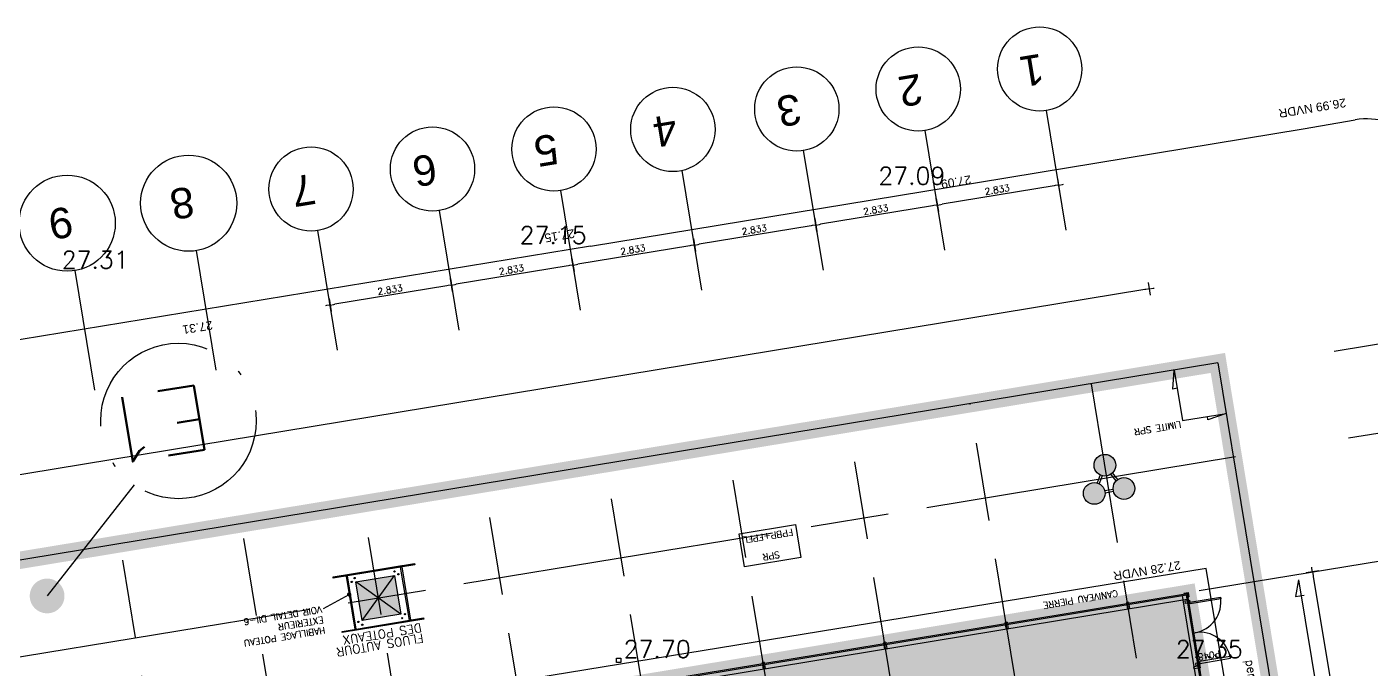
# Model space of a CAD drawing. Header units: millimetres. Extents: x 33240 to 33395, y 51607 to 51720.
# Drawn here: x 33346.81 to 33377.76, y 51704.79 to 51719.57 of the extents above; entities that cross this region are included whole.
import ezdxf
from ezdxf.enums import TextEntityAlignment as Align

# ---------------------------------------------------------------- set-up
doc = ezdxf.new("R2010")
doc.units = ezdxf.units.MM
doc.header["$LTSCALE"] = 0.3
doc.header["$MEASUREMENT"] = 0
doc.header["$PDMODE"] = 34
doc.header["$PDSIZE"] = 0.3
for name, pattern in [('ACAD_ISO04W100', [30, 24, -3, 0, -3]), ('ACAD_ISO08W100', [36, 24, -3, 6, -3]), ('ACAD_ISO10W100', [18, 12, -3, 0, -3]), ('ACAD_ISO13W100', [36, 12, -3, 12, -3, 0, -3, 0, -3])]:
    doc.linetypes.add(name, pattern=pattern)
doc.layers.get('0').update_dxf_attribs({"linetype": 'CONTINUOUS'})
doc.layers.get('DEFPOINTS').update_dxf_attribs({"linetype": 'CONTINUOUS'})
for name, color, linetype in [('00-TRAMES-BAT', 7, 'ACAD_ISO08W100'), ('02-MURS-PORTEUR', 1, 'CONTINUOUS'), ('02-MURS-POTEAU', 6, 'CONTINUOUS'), ('05-MEN-EXT', 142, 'CONTINUOUS'), ('05-MEN-EXT-NUM', 3, 'CONTINUOUS'), ('07-REVT-SOL', 8, 'CONTINUOUS'), ('09-COT-EXT', 4, 'CONTINUOUS'), ('10-ANN-ALTITUDE', 152, 'CONTINUOUS'), ('10-ANN-ALTITUDE-GEO', 152, 'CONTINUOUS'), ('10-ANN-TEXTE', 3, 'CONTINUOUS'), ('11-RES-ELECTRICITE', 71, 'CONTINUOUS'), ('11-RES-EP', 150, 'ACAD_ISO13W100'), ('11-RES-ETANCH-POLY-TEXTE', 40, 'ACAD_ISO10W100'), ('13-VOIE', 31, 'CONTINUOUS'), ('14-HACH-POTEAU', 251, 'CONTINUOUS')]:
    doc.layers.add(name, color=color, linetype=linetype)
doc.styles.add('ANN', font='romans.shx')
doc.styles.add('COT', font='romans.shx')
doc.styles.add('NIV', font='ARIAL.TTF', dxfattribs={"height": 0.2})
doc.styles.add('ROMANS', font='romans.shx', dxfattribs={"height": 0.2})
doc.styles.add('TRAME', font='ARIAL.TTF')
doc.dimstyles.new('COTEXT', dxfattribs={"dimtxt": 0.15, "dimasz": 0.11, "dimexe": 0, "dimexo": 0, "dimgap": 0.05, "dimtad": 1, "dimdec": 3, "dimdsep": 46, "dimtxsty": 'COT', "dimblk1": 'COTBLOC', "dimblk2": 'COTBLOC', "dimsah": 1, "dimcen": -0.1, "dimse1": 1, "dimse2": 1, "dimadec": 0, "dimazin": 0, "dimtfac": 1, "dimtdec": 3, "dimtmove": 2, "dimatfit": 3, "dimldrblk": 'COTBLOC', "dimfxl": 1, "dimtolj": 1, "dimarcsym": 0})

# ---------------------------------------------------------------- blocks, each defined once
blk = doc.blocks.new('BL7', base_point=(1.5, 1))
blk.add_lwpolyline([(1, 0.5), (1, 1.5), (2, 1.5), (2, 0.5), (1, 0.5)])
blk = doc.blocks.new('COTBLOC')
for p, q in [((-0.76, 0), (-0.99, 0)), ((0, 0), (-0.76, 0)), ((0, -1.3608), (0, 1.3608)), ((0, 0), (0.76, 0)), ((0.76, 0), (0.99, 0))]:
    blk.add_line(p, q)
at = {"const_width": 0.15}
blk.add_lwpolyline([(-0.1, 0, 1), (0.1, 0, 1)], format="xyb", close=True, dxfattribs=at)
blk = doc.blocks.new('*D53')
at = {"layer": '09-COT-EXT', "color": 0, "lineweight": -2}
blk.add_line((33379.287, 51707.393), (33387.106, 51659.909), dxfattribs=at)
at = {"layer": 'DEFPOINTS', "color": 0}
for p in [(33376.323, 51707.016), (33387.124, 51659.801), (33384.178, 51659.316)]:
    blk.add_point(p, dxfattribs=at)
at = {"layer": '09-COT-EXT', "color": 0, "lineweight": -2, "xscale": 0.11, "yscale": 0.11, "zscale": 0.11}
for p, rotation in [((33379.269, 51707.501), 99.3505736686924), ((33387.124, 51659.801), 279.3505736686924)]:
    blk.add_blockref('COTBLOC', p, dxfattribs=dict(at, rotation=rotation))
at = {"layer": '09-COT-EXT', "color": 0, "insert": (33383.32, 51683.671), "char_height": 0.15, "attachment_point": 5, "rotation": 279.3506, "style": 'COT'}
blk.add_mtext('\\A1;48.343', dxfattribs=at)
blk = doc.blocks.new('*D54')
at = {"layer": '09-COT-EXT', "color": 0, "lineweight": -2}
blk.add_line((33376.425, 51706.922), (33379.905, 51685.788), dxfattribs=at)
at = {"layer": 'DEFPOINTS', "color": 0}
for p in [(33373.797, 51706.6), (33379.923, 51685.679), (33377.313, 51685.25)]:
    blk.add_point(p, dxfattribs=at)
at = {"layer": '09-COT-EXT', "color": 0, "lineweight": -2, "xscale": 0.11, "yscale": 0.11, "zscale": 0.11}
for p, rotation in [((33376.408, 51707.03), 99.3505736686924), ((33379.923, 51685.679), 279.3505736686924)]:
    blk.add_blockref('COTBLOC', p, dxfattribs=dict(at, rotation=rotation))
at = {"layer": '09-COT-EXT', "color": 0, "insert": (33378.289, 51696.375), "char_height": 0.15, "attachment_point": 5, "rotation": 279.3506, "style": 'COT'}
blk.add_mtext('\\A1;21.638', dxfattribs=at)
blk = doc.blocks.new('*D105')
at = {"layer": '09-COT-EXT', "color": 0, "lineweight": -2}
blk.add_line((33356.479, 51713.615), (33353.9, 51713.19), dxfattribs=at)
at = {"layer": 'DEFPOINTS', "color": 0}
for p in [(33353.792, 51713.173), (33356.758, 51712.593), (33353.963, 51712.133)]:
    blk.add_point(p, dxfattribs=at)
at = {"layer": '09-COT-EXT', "color": 0, "lineweight": -2, "xscale": 0.11, "yscale": 0.11, "zscale": 0.11}
for p, rotation in [((33356.587, 51713.633), 9.350573668281061), ((33353.792, 51713.173), 189.350573668281)]:
    blk.add_blockref('COTBLOC', p, dxfattribs=dict(at, rotation=rotation))
at = {"layer": '09-COT-EXT', "color": 0, "insert": (33355.169, 51713.526), "char_height": 0.15, "attachment_point": 5, "rotation": 9.3506, "style": 'COT'}
blk.add_mtext('\\A1;2.833', dxfattribs=at)
blk = doc.blocks.new('*D106')
at = {"layer": '09-COT-EXT', "color": 0, "lineweight": -2}
blk.add_line((33367.661, 51715.456), (33365.083, 51715.032), dxfattribs=at)
at = {"layer": 'DEFPOINTS', "color": 0}
for p in [(33364.974, 51715.014), (33367.941, 51714.435), (33365.146, 51713.974)]:
    blk.add_point(p, dxfattribs=at)
at = {"layer": '09-COT-EXT', "color": 0, "lineweight": -2, "xscale": 0.11, "yscale": 0.11, "zscale": 0.11}
for p, rotation in [((33367.77, 51715.474), 9.350573668281061), ((33364.974, 51715.014), 189.350573668281)]:
    blk.add_blockref('COTBLOC', p, dxfattribs=dict(at, rotation=rotation))
at = {"layer": '09-COT-EXT', "color": 0, "insert": (33366.352, 51715.367), "char_height": 0.15, "attachment_point": 5, "rotation": 9.3506, "style": 'COT'}
blk.add_mtext('\\A1;2.833', dxfattribs=at)
blk = doc.blocks.new('*D107')
at = {"layer": '09-COT-EXT', "color": 0, "lineweight": -2}
blk.add_line((33362.07, 51714.536), (33359.491, 51714.111), dxfattribs=at)
at = {"layer": 'DEFPOINTS', "color": 0}
for p in [(33359.383, 51714.093), (33362.35, 51713.514), (33359.554, 51713.054)]:
    blk.add_point(p, dxfattribs=at)
at = {"layer": '09-COT-EXT', "color": 0, "lineweight": -2, "xscale": 0.11, "yscale": 0.11, "zscale": 0.11}
for p, rotation in [((33362.179, 51714.554), 9.350573668281061), ((33359.383, 51714.093), 189.350573668281)]:
    blk.add_blockref('COTBLOC', p, dxfattribs=dict(at, rotation=rotation))
at = {"layer": '09-COT-EXT', "color": 0, "insert": (33360.76, 51714.447), "char_height": 0.15, "attachment_point": 5, "rotation": 9.3506, "style": 'COT'}
blk.add_mtext('\\A1;2.833', dxfattribs=at)
blk = doc.blocks.new('*D108')
at = {"layer": '09-COT-EXT', "color": 0, "lineweight": -2}
blk.add_line((33359.274, 51714.075), (33356.696, 51713.651), dxfattribs=at)
at = {"layer": 'DEFPOINTS', "color": 0}
for p in [(33356.587, 51713.633), (33359.554, 51713.054), (33356.758, 51712.593)]:
    blk.add_point(p, dxfattribs=at)
at = {"layer": '09-COT-EXT', "color": 0, "lineweight": -2, "xscale": 0.11, "yscale": 0.11, "zscale": 0.11}
for p, rotation in [((33359.383, 51714.093), 9.350573668281061), ((33356.587, 51713.633), 189.350573668281)]:
    blk.add_blockref('COTBLOC', p, dxfattribs=dict(at, rotation=rotation))
at = {"layer": '09-COT-EXT', "color": 0, "insert": (33357.965, 51713.986), "char_height": 0.15, "attachment_point": 5, "rotation": 9.3506, "style": 'COT'}
blk.add_mtext('\\A1;2.833', dxfattribs=at)
blk = doc.blocks.new('*D109')
at = {"layer": '09-COT-EXT', "color": 0, "lineweight": -2}
blk.add_line((33364.866, 51714.996), (33362.287, 51714.571), dxfattribs=at)
at = {"layer": 'DEFPOINTS', "color": 0}
for p in [(33362.179, 51714.554), (33365.146, 51713.974), (33362.35, 51713.514)]:
    blk.add_point(p, dxfattribs=at)
at = {"layer": '09-COT-EXT', "color": 0, "lineweight": -2, "xscale": 0.11, "yscale": 0.11, "zscale": 0.11}
for p, rotation in [((33364.974, 51715.014), 9.350573668281061), ((33362.179, 51714.554), 189.350573668281)]:
    blk.add_blockref('COTBLOC', p, dxfattribs=dict(at, rotation=rotation))
at = {"layer": '09-COT-EXT', "color": 0, "insert": (33363.556, 51714.907), "char_height": 0.15, "attachment_point": 5, "rotation": 9.3506, "style": 'COT'}
blk.add_mtext('\\A1;2.833', dxfattribs=at)
blk = doc.blocks.new('*D110')
at = {"layer": '09-COT-EXT', "color": 0, "lineweight": -2}
blk.add_line((33370.457, 51715.917), (33367.879, 51715.492), dxfattribs=at)
at = {"layer": 'DEFPOINTS', "color": 0}
for p in [(33367.77, 51715.474), (33370.737, 51714.895), (33367.941, 51714.435)]:
    blk.add_point(p, dxfattribs=at)
at = {"layer": '09-COT-EXT', "color": 0, "lineweight": -2, "xscale": 0.11, "yscale": 0.11, "zscale": 0.11}
for p, rotation in [((33370.566, 51715.935), 9.350573668281061), ((33367.77, 51715.474), 189.350573668281)]:
    blk.add_blockref('COTBLOC', p, dxfattribs=dict(at, rotation=rotation))
at = {"layer": '09-COT-EXT', "color": 0, "insert": (33369.148, 51715.828), "char_height": 0.15, "attachment_point": 5, "rotation": 9.3506, "style": 'COT'}
blk.add_mtext('\\A1;2.833', dxfattribs=at)
blk = doc.blocks.new('G10L70D')
for points in [[(-147.5, 0), (-147.5, 71.5), (-143.5, 71.5), (-143.5, 0)], [(-4.5, 0), (-4.5, 71.5), (-8.5, 71.5), (-8.5, 0)], [(-152, 0), (-147.5, 0), (-147.5, -4), (-146, -4), (-146, -10), (-152, -10)], [(0, 0), (-4.5, 0), (-4.5, -4), (-6, -4), (-6, -10), (0, -10)]]:
    blk.add_lwpolyline(points, close=True)
for centre, start, end in [((-147.5, 0), 360, 90), ((-4.5, 0), 90, 180)]:
    blk.add_arc(centre, 71.5, start, end)
blk = doc.blocks.new('SMP2')
blk.add_lwpolyline([(-1.315, 0), (0, 0), (0, -0.77), (-1.315, -0.77)], close=True)
at = {"style": 'ROMANS'}
for tag, p in [('PAROIS', (-0.643, -0.377)), ('SOLS', (-0.646, -0.148)), ('FAUX-PLAFONDS', (-0.646, -0.61))]:
    blk.add_attdef(tag, text='', height=0.15, dxfattribs=at).set_placement(p, align=Align.MIDDLE)
blk = doc.blocks.new('*D51')
at = {"layer": '09-COT-EXT', "color": 0, "lineweight": -2}
blk.add_line((33372.545, 51713.527), (33268.79, 51696.442), dxfattribs=at)
at = {"layer": 'DEFPOINTS', "color": 0}
for p in [(33373.229, 51710.05), (33268.682, 51696.425), (33269.257, 51692.93)]:
    blk.add_point(p, dxfattribs=at)
at = {"layer": '09-COT-EXT', "color": 0, "lineweight": -2, "xscale": 0.11, "yscale": 0.11, "zscale": 0.11}
for p, rotation in [((33372.654, 51713.545), 9.350573668281061), ((33268.682, 51696.425), 189.350573668281)]:
    blk.add_blockref('COTBLOC', p, dxfattribs=dict(at, rotation=rotation))
at = {"layer": '09-COT-EXT', "color": 0, "insert": (33320.648, 51705.108), "char_height": 0.15, "attachment_point": 5, "rotation": 9.3506, "style": 'COT'}
blk.add_mtext('\\A1;105.372', dxfattribs=at)

msp = doc.modelspace()

# ---------------------------------------------------------------- hatches: boundary and pattern name
at = {"layer": '07-REVT-SOL'}
h = msp.add_hatch(dxfattribs=at)
h.set_pattern_fill('CROSS', color=30, style=0)
h.set_pattern_definition([(189.35057367, (57785.36794, 108093.90987), (-0.2060594638, -0.2872968802), [0.125, -0.375]), (279.35057367, (57785.29612, 108093.96139), (0.2872968802, -0.2060594638), [0.125, -0.375])])
h.paths.add_polyline_path([(33373.5041, 51706.5014), (33356.8286, 51703.7556), (33357.7587, 51698.1074), (33356.4632, 51695.5713), (33360.3269, 51686.9977), (33360.6614, 51682.961), (33370.5977, 51684.5971), (33369.7218, 51689.9165), (33374.8132, 51690.7549), (33375.0732, 51689.1762), (33376.323, 51689.382)])
at = {"layer": '14-HACH-POTEAU', "ltscale": 10}
h = msp.add_hatch(color=256, dxfattribs=at)
edge = h.paths.add_edge_path()
edge.add_arc((33372.7161, 51702.8752), 0.3, 0, 360)
edge = h.paths.add_edge_path()
edge.add_arc((33372.0669, 51708.9505), 0.25, 0, 360)
edge = h.paths.add_edge_path()
edge.add_arc((33371.3831, 51708.8379), 0.25, 0, 360)
edge = h.paths.add_edge_path()
edge.add_arc((33371.6275, 51709.4862), 0.25, 0, 360)
msp.add_hatch(color=256, dxfattribs=at).paths.add_polyline_path([(33355.4193, 51706.0572), (33354.5312, 51705.911), (33354.385, 51706.799), (33355.2731, 51706.9452)])

# ---------------------------------------------------------------- linework, layer by layer
at = {"layer": '00-TRAMES-BAT', "color": 3, "linetype": 'Continuous'}
for p, q in [((33370.7369, 51714.895), (33370.2836, 51717.648)), ((33367.9412, 51714.4347), (33367.4879, 51717.1876)), ((33365.1455, 51713.9744), (33364.6922, 51716.7273)), ((33362.3498, 51713.514), (33361.8965, 51716.2669)), ((33359.5541, 51713.0537), (33359.1008, 51715.8066)), ((33356.7584, 51712.5933), (33356.3051, 51715.3462)), ((33353.9628, 51712.133), (33353.5095, 51714.8859)), ((33351.1671, 51711.6726), (33350.7138, 51714.4256)), ((33348.3714, 51711.2123), (33347.9181, 51713.9652)), ((33379.6624, 51712.5575), (33376.9098, 51712.1042)), ((33379.9914, 51710.5594), (33377.2388, 51710.1061))]:
    msp.add_line(p, q, dxfattribs=at)
at = {"layer": '00-TRAMES-BAT'}
for p, q in [((33377.1842, 51675.7406), (33371.3188, 51711.3609)), ((33377.3001, 51657.5982), (33368.5231, 51710.9006)), ((33374.4989, 51657.1713), (33365.7274, 51710.4402)), ((33371.6977, 51656.7445), (33362.9318, 51709.9799)), ((33374.6336, 51709.6771), (33268.0714, 51692.1303)), ((33368.8965, 51656.3177), (33360.1361, 51709.5195)), ((33366.0953, 51655.8908), (33357.3404, 51709.0592)), ((33363.2996, 51655.4305), (33354.5447, 51708.5989)), ((33360.4322, 51655.4057), (33351.749, 51708.1385)), ((33357.643, 51654.9059), (33348.9533, 51707.6782))]:
    msp.add_line(p, q, dxfattribs=at)
at = {"layer": '00-TRAMES-BAT', "color": 3, "linetype": 'Continuous'}
for centre, radius in [((33370.126, 51718.6048), 0.9697), ((33367.3303, 51718.1445), 0.9697), ((33364.5346, 51717.6841), 0.9697), ((33361.6818, 51717.2144), 0.9697), ((33358.9433, 51716.7634), 0.9697), ((33356.1476, 51716.3031), 0.9697), ((33353.3519, 51715.8427), 0.9697), ((33350.534, 51715.5173), 1.1065), ((33347.7383, 51715.057), 1.1065)]:
    msp.add_circle(centre, radius, dxfattribs=at)
at = {"layer": '02-MURS-PORTEUR', "color": 4}
for q in [(33321.0162, 51703.078), (33380.0079, 51676.7427)]:
    msp.add_line((33374.2287, 51711.8401), q, dxfattribs=at)
at = {"layer": '02-MURS-POTEAU', "color": 4}
for p, q in [((33371.8898, 51709.1269), (33371.7659, 51709.278)), ((33371.9285, 51709.1586), (33371.8046, 51709.3097)), ((33371.5164, 51709.2622), (33371.4475, 51709.0794)), ((33371.5632, 51709.2446), (33371.4942, 51709.0618)), ((33371.6245, 51708.9029), (33371.8174, 51708.9347)), ((33371.6326, 51708.8536), (33371.8255, 51708.8854)), ((33355.4193, 51706.0572), (33354.385, 51706.799)), ((33354.5312, 51705.911), (33355.2731, 51706.9452))]:
    msp.add_line(p, q, dxfattribs=at)
at = {"layer": '02-MURS-POTEAU'}
msp.add_lwpolyline([(33355.4193, 51706.0572), (33354.5312, 51705.911), (33354.385, 51706.799), (33355.2731, 51706.9452)], close=True, dxfattribs=at)
for centre in [(33371.6275, 51709.4862), (33371.3831, 51708.8379), (33372.0669, 51708.9505)]:
    msp.add_circle(centre, 0.25, dxfattribs=at)
at = {"layer": '05-MEN-EXT'}
for p, q in [((33354.1552, 51706.9638), (33355.4379, 51707.1751)), ((33356.7942, 51703.7803), (33373.5288, 51706.5359)), ((33356.8286, 51703.7556), (33373.5041, 51706.5014)), ((33373.4054, 51706.4851), (33373.4217, 51706.3865)), ((33373.4467, 51706.5426), (33373.5453, 51706.5588)), ((33373.4467, 51706.5426), (33373.4499, 51706.5229)), ((33376.323, 51689.382), (33373.5041, 51706.5014)), ((33376.3575, 51689.3573), (33373.5288, 51706.5359)), ((33373.5453, 51706.5588), (33373.5616, 51706.4602)), ((33372.1722, 51706.3325), (33372.1229, 51706.3244)), ((33372.1229, 51706.3244), (33372.1261, 51706.3046)), ((33372.131, 51706.275), (33372.1472, 51706.1766)), ((33372.1965, 51706.1847), (33372.1472, 51706.1766)), ((33372.1722, 51706.3325), (33372.1754, 51706.3128)), ((33372.1803, 51706.2831), (33372.1965, 51706.1847)), ((33373.4217, 51706.3865), (33373.5204, 51706.4027)), ((33373.5418, 51706.4569), (33373.5616, 51706.4602)), ((33369.3765, 51705.8721), (33369.3272, 51705.864)), ((33369.3272, 51705.864), (33369.3304, 51705.8443)), ((33369.3765, 51705.8721), (33369.3798, 51705.8524)), ((33369.3353, 51705.8147), (33369.3515, 51705.7163)), ((33369.4008, 51705.7244), (33369.3515, 51705.7163)), ((33369.3846, 51705.8228), (33369.4008, 51705.7244)), ((33366.5808, 51705.4118), (33366.5315, 51705.4037)), ((33366.5315, 51705.4037), (33366.5347, 51705.3839)), ((33366.5396, 51705.3543), (33366.5558, 51705.2559)), ((33366.6051, 51705.264), (33366.5558, 51705.2559)), ((33366.5808, 51705.4118), (33366.5841, 51705.3921)), ((33366.5889, 51705.3625), (33366.6051, 51705.264)), ((33363.7851, 51704.9514), (33363.7358, 51704.9433)), ((33363.7358, 51704.9433), (33363.739, 51704.9236)), ((33363.7851, 51704.9514), (33363.7884, 51704.9317)), ((33363.7439, 51704.894), (33363.7601, 51704.7956)), ((33363.8095, 51704.8037), (33363.7601, 51704.7956)), ((33363.7933, 51704.9021), (33363.8095, 51704.8037)), ((33373.7738, 51704.8635), (33373.6754, 51704.8473)), ((33373.6835, 51704.7979), (33373.6754, 51704.8473)), ((33373.7819, 51704.8141), (33373.6835, 51704.7979)), ((33373.8232, 51704.8716), (33373.8034, 51704.8684)), ((33373.8313, 51704.8223), (33373.8115, 51704.819)), ((33373.8313, 51704.8223), (33373.8232, 51704.8716))]:
    msp.add_line(p, q, dxfattribs=at)
for points in [[(33355.7388, 51707.1942), (33353.864, 51706.8855), (33353.8592, 51706.9151), (33355.7339, 51707.2238)], [(33355.6442, 51705.9219), (33355.6146, 51705.9171), (33355.4132, 51707.1406), (33355.4428, 51707.1455)], [(33354.3615, 51705.7107), (33354.3911, 51705.7156), (33354.1897, 51706.9391), (33354.16, 51706.9342)], [(33355.9451, 51705.9411), (33354.0704, 51705.6324), (33354.0655, 51705.662), (33355.9403, 51705.9707)]]:
    msp.add_lwpolyline(points, close=True, dxfattribs=at)
for centre in [(33354.2893, 51706.7987), (33354.3546, 51706.8898), (33355.2727, 51707.0409), (33355.3638, 51706.9756), (33354.4405, 51705.8806), (33355.4497, 51705.9664), (33355.515, 51706.0575), (33354.5315, 51705.8152)]:
    msp.add_circle(centre, 0.015, dxfattribs=at)
at = {"layer": '10-ANN-TEXTE', "linetype": 'ACAD_ISO04W100'}
for p, q in [((33376.0846, 51706.8481), (33376.0136, 51706.4625)), ((33376.0846, 51706.8481), (33378.8176, 51690.2507)), ((33376.0136, 51706.4625), (33376.2184, 51706.4962))]:
    msp.add_line(p, q, dxfattribs=at)
at = {"layer": '10-ANN-TEXTE'}
msp.add_line((33353.6408, 51706.1922), (33354.2296, 51706.5121), dxfattribs=at)
msp.add_lwpolyline([(33373.2945, 51711.2565), (33373.1894, 51711.2392), (33373.2256, 51711.6749), (33373.417, 51710.5127), (33374.4201, 51710.6778), (33373.9991, 51710.5276), (33373.9861, 51710.6064)], dxfattribs=at)
at = {"layer": '10-ANN-TEXTE', "const_width": 0.05}
msp.add_lwpolyline([(33354.2046, 51706.5121, 1), (33354.2546, 51706.5121, 1)], format="xyb", close=True, dxfattribs=at)
at = {"layer": '11-RES-EP', "linetype": 'Continuous'}
for p, q in [((33373.9615, 51707.1088), (33356.1997, 51704.2094)), ((33376.951, 51688.9534), (33373.9615, 51707.1088))]:
    msp.add_line(p, q, dxfattribs=at)
at = {"layer": '11-RES-ETANCH-POLY-TEXTE'}
msp.add_line((33349.2803, 51709.0336), (33347.2752, 51706.4771), dxfattribs=at)
at = {"layer": '11-RES-ETANCH-POLY-TEXTE', "const_width": 0.4}
msp.add_lwpolyline([(33309.8324, 51696.7417), (33319.7982, 51698.3827), (33320.288, 51695.4077), (33357.1727, 51701.4813), (33356.7942, 51703.7803), (33373.5288, 51706.5359), (33376.3575, 51689.3573), (33375.2261, 51689.171), (33377.3447, 51676.3042), (33380.0079, 51676.7427), (33374.2287, 51711.8401), (33270.6741, 51694.7885)], dxfattribs=at)
msp.add_lwpolyline([(33347.4706, 51706.5201, 1), (33347.0799, 51706.4342, 1)], format="xyb", close=True, dxfattribs=at)
at = {"layer": '11-RES-ETANCH-POLY-TEXTE'}
msp.add_circle((33350.2986, 51710.5047), 1.7892, dxfattribs=at)
at = {"layer": '13-VOIE'}
for p, q in [((33376.1948, 51717.2312), (33377.3908, 51717.4392)), ((33368.0408, 51715.8883), (33376.1948, 51717.2312)), ((33359.7822, 51714.5256), (33368.0408, 51715.8883)), ((33373.7972, 51706.6016), (33381.1019, 51707.8031))]:
    msp.add_line(p, q, dxfattribs=at)
msp.add_lwpolyline([(33359.7822, 51714.5256), (33336.3742, 51710.6954), (33319.2183, 51707.8955)], dxfattribs=at)
msp.add_arc((33377.6539, 51715.4818), 1.975, 75.87025, 97.65718, dxfattribs=at)
at = {"layer": 'DEFPOINTS'}
for p, q in [((33355.4193, 51706.0572), (33354.385, 51706.799)), ((33354.5312, 51705.911), (33355.2731, 51706.9452))]:
    msp.add_line(p, q, dxfattribs=at)
msp.add_lwpolyline([(33370.5977, 51684.5971), (33360.9006, 51683.0003), (33360.8627, 51682.9232), (33360.6715, 51682.8917), (33360.4439, 51685.5691), (33360.3215, 51687.0096), (33356.4487, 51695.4843), (33356.4942, 51695.5051), (33357.8465, 51698.0681), (33357.8544, 51698.1174), (33356.9436, 51703.6731), (33373.4217, 51706.3865), (33376.2081, 51689.4645), (33375.0569, 51689.2748), (33374.8132, 51690.7549), (33369.7223, 51689.9166)], close=True, dxfattribs=at)

# ---------------------------------------------------------------- block references
at = {"layer": '05-MEN-EXT', "xscale": 0.009999999998770808, "yscale": 0.01000000000203727, "zscale": 0.01, "rotation": 279.3505736694325}
msp.add_blockref('G10L70D', (33373.8215, 51704.8815), dxfattribs=at)
at = {"layer": '10-ANN-ALTITUDE-GEO', "linetype": 'Continuous', "xscale": 0.09999999999854481, "yscale": 0.09999999999854481}
msp.add_blockref('BL7', (33360.4344, 51704.9972), dxfattribs=at)
msp.add_blockref('BL7', (33360.4344, 51704.9972), dxfattribs=at)
at = {"layer": '10-ANN-TEXTE'}
ref = msp.add_blockref('SMP2', (33363.333, 51707.1491), dxfattribs=dict(at, rotation=189.350573668281))
ref.add_attrib('SOLS', 'SPR', dxfattribs={"layer": '0', "height": 0.15, "rotation": 189.35057, "style": 'ROMANS'}).set_placement((33363.9461, 51707.3996), align=Align.MIDDLE)
ref.add_attrib('FAUX-PLAFONDS', 'FPBP+FPFL', dxfattribs={"layer": '0', "height": 0.15, "rotation": 189.35057, "style": 'ROMANS'}).set_placement((33363.8711, 51707.8554), align=Align.MIDDLE)

# ---------------------------------------------------------------- texts
at = {"layer": '00-TRAMES-BAT', "color": 3, "linetype": 'Continuous', "style": 'TRAME'}
for s, p in [('1', (33370.1602, 51718.963)), ('2', (33367.3645, 51718.5027)), ('3', (33364.5688, 51718.0423)), ('4', (33361.716, 51717.5726)), ('5', (33358.9774, 51717.1216)), ('6', (33356.1818, 51716.6613)), ('7', (33353.3861, 51716.2009)), ('8', (33350.5967, 51715.9079)), ('9', (33347.801, 51715.4476))]:
    msp.add_text(s, height=0.7, rotation=189.3506, dxfattribs=at).set_placement(p)
at = {"layer": '05-MEN-EXT-NUM', "style": 'ANN'}
msp.add_text('P048', height=0.15, rotation=189.35057, dxfattribs=at).set_placement((33374.2705, 51705.2257))
at = {"layer": '10-ANN-ALTITUDE', "style": 'NIV'}
for s, p in [('26.99 NVDR', (33377.1609, 51717.9309)), ('27.09', (33368.5312, 51716.1611)), ('27.15', (33359.4034, 51714.9219)), ('27.31', (33351.0689, 51712.8108)), ('27.28 NVDR', (33373.3547, 51707.2844))]:
    msp.add_text(s, height=0.2, rotation=189.35057, dxfattribs=at).set_placement(p)
at = {"layer": '10-ANN-ALTITUDE-GEO', "linetype": 'Continuous', "style": 'ANN'}
for s, p in [('27.09', (33367.9548, 51715.9467)), ('27.15', (33359.6961, 51714.5839))]:
    msp.add_text(s, height=0.4, dxfattribs=at).set_placement(p, align=Align.RIGHT)
for s, p in [('27.31', (33347.6109, 51714.0165)), ('27.70', (33360.5484, 51705.0556)), ('27.35', (33373.2595, 51705.0518))]:
    msp.add_text(s, height=0.4, dxfattribs=at).set_placement(p)
at = {"layer": '10-ANN-TEXTE', "style": 'ANN'}
for s, height, rotation, p in [('LIMITE SPR', 0.15, 189.35057, (33373.3671, 51710.4999)), ('VOIR DETAIL DII-6', 0.15, 189.35057, (33353.5869, 51706.2443)), ('EXTERIEUR', 0.15, 189.35057, (33353.6263, 51706.0047)), ('HABILLAGE POTEAU', 0.15, 189.35057, (33353.6658, 51705.7651)), ('pente 2.59%', 0.2, 279.35057, (33374.8648, 51704.9984))]:
    msp.add_text(s, height=height, rotation=rotation, dxfattribs=at).set_placement(p)
at = {"layer": '11-RES-ELECTRICITE', "style": 'ANN'}
for s, p in [('FLUOS AUTOUR', (33355.9171, 51705.6092)), ('DES POTEAUX', (33355.8773, 51705.8506))]:
    msp.add_text(s, height=0.2, rotation=189.35057, dxfattribs=at).set_placement(p)
at = {"layer": '11-RES-EP', "style": 'ANN'}
msp.add_text('CANIVEAU PIERRE', height=0.15, rotation=189.35057, dxfattribs=at).set_placement((33371.9143, 51706.613))
at = {"layer": '11-RES-ETANCH-POLY-TEXTE', "style": 'ANN'}
msp.add_text(' E1', height=1.5, rotation=189.35057, dxfattribs=at).set_placement((33350.2986, 51710.5047), align=Align.MIDDLE)

# ---------------------------------------------------------------- dimensions: what is measured, and where the dimension line sits
at = {"layer": '09-COT-EXT'}
for base, p1, p2, angle, picture, middle in [((33367.77, 51715.4743), (33370.7369, 51714.895), (33367.9412, 51714.4347), 189.35057, '*D110', (33369.1475, 51715.8278)), ((33364.9743, 51715.014), (33367.9412, 51714.4347), (33365.1455, 51713.9744), 189.35057, '*D106', (33366.3519, 51715.3675)), ((33362.1786, 51714.5536), (33365.1455, 51713.9744), (33362.3498, 51713.514), 189.35057, '*D109', (33363.5562, 51714.9071)), ((33359.3829, 51714.0933), (33362.3498, 51713.514), (33359.5541, 51713.0537), 189.35057, '*D107', (33360.7605, 51714.4468)), ((33356.5873, 51713.6329), (33359.5541, 51713.0537), (33356.7584, 51712.5933), 189.35057, '*D108', (33357.9648, 51713.9864)), ((33268.6818, 51696.4245), (33373.2292, 51710.0504), (33269.2572, 51692.9301), 189.35057, '*D51', (33320.6475, 51705.108)), ((33353.7916, 51713.1726), (33356.7584, 51712.5933), (33353.9628, 51712.133), 189.35057, '*D105', (33355.1691, 51713.5261)), ((33387.1238, 51659.8008), (33376.3232, 51707.0163), (33384.1777, 51659.3157), 279.35057, '*D53', (33383.3199, 51683.6714)), ((33379.9232, 51685.6794), (33373.7973, 51706.6003), (33377.313, 51685.2496), 279.35057, '*D54', (33378.2887, 51696.3751))]:
    dim = msp.add_linear_dim(base=base, p1=p1, p2=p2, angle=angle, dimstyle='COTEXT', dxfattribs=at)
    dim.commit()
    dim.dimension.update_dxf_attribs({"geometry": picture, "text_midpoint": middle})

doc.saveas('drawing.dxf')
